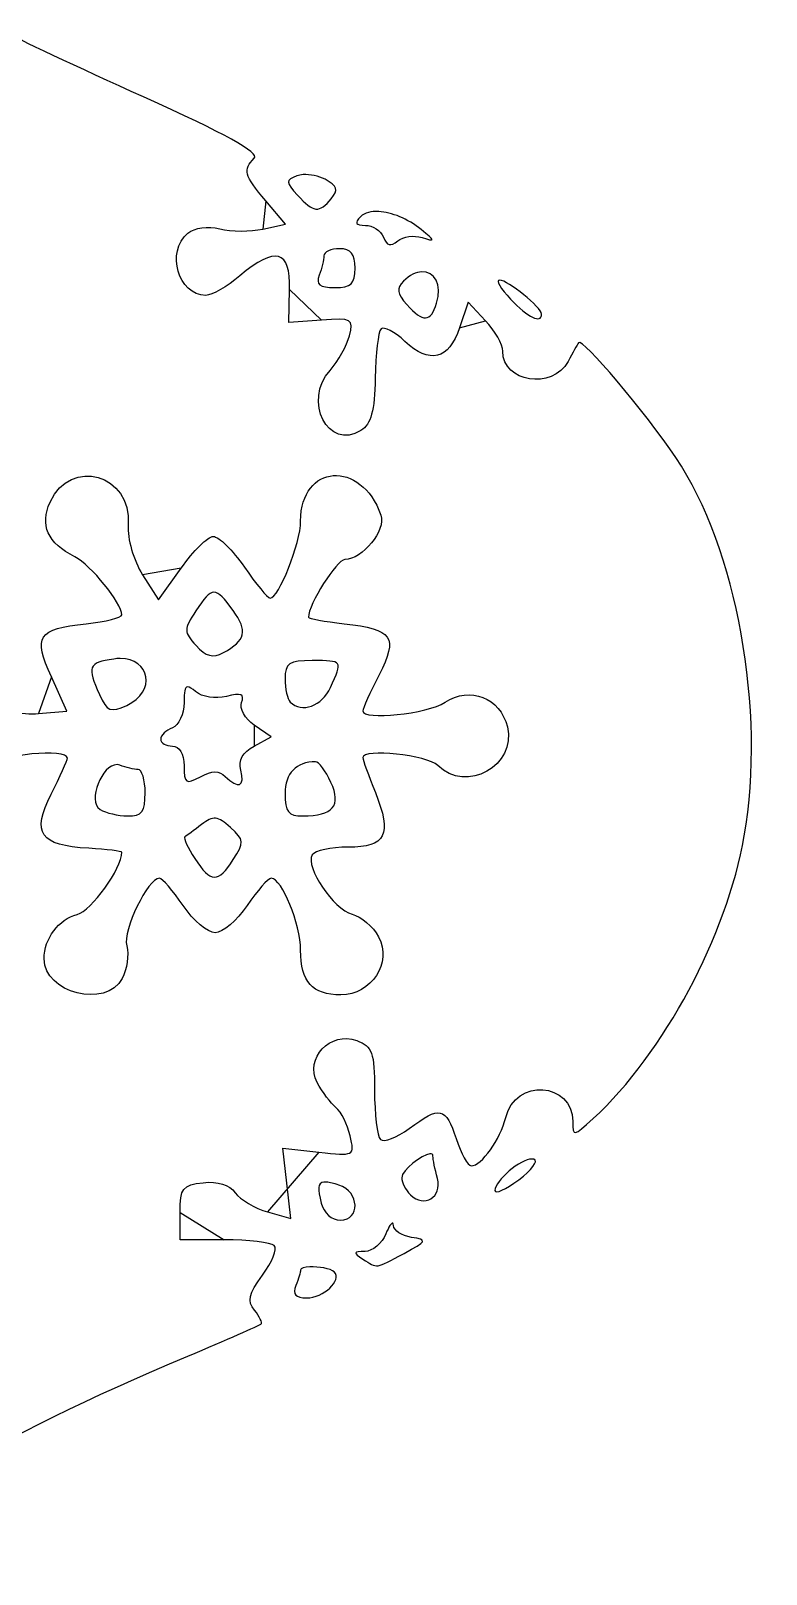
# Model space of a CAD drawing. Extents: x 10 to 298, y 10 to 282.
# Drawn here: x 270.69 to 293.87, y 11.2 to 59.86 of the extents above; entities that cross this region are included whole.
import ezdxf

# ---------------------------------------------------------------- set-up
doc = ezdxf.new("R2010")
doc.units = 0
doc.layers.add('Layer_1', color=7, linetype='CONTINUOUS')

msp = doc.modelspace()

# ---------------------------------------------------------------- linework, layer by layer
at = {"layer": 'Layer_1', "color": 1}
for points in [[(279.272653, 55.325995), (279.272642, 55.325995)], [(278.005944, 53.610617), (278.714254, 53.76606), (278.097446, 54.499727)], [(279.100108, 54.676113), (279.100672, 54.676113)], [(281.659954, 54.163482), (281.659954, 54.163482)], [(280.420823, 52.991046), (280.420823, 52.991046)], [(283.013178, 52.260136), (283.013178, 52.260136)], [(279.850314, 50.737121), (278.827811, 50.661604), (278.848752, 51.703399)], [(285.463347, 52.002174), (285.463347, 52.002174)], [(285.02181, 50.720583), (284.476105, 51.301565), (284.203253, 50.491277)], [(280.226242, 45.835717), (280.226242, 45.8357)], [(274.213035, 42.711429), (274.717397, 41.914372), (275.42516, 42.913723)], [(276.461508, 42.158547), (276.461443, 42.158547)], [(273.501968, 40.068892), (273.501968, 40.068892)], [(279.56313, 40.002745), (279.56313, 40.002745)], [(270.936062, 38.331473), (271.823519, 38.409745), (271.336795, 39.493433)], [(275.633519, 39.171507), (275.633519, 39.171522)], [(277.725931, 37.307297), (278.262814, 37.595031), (277.732546, 37.966551)], [(273.407711, 36.722471), (273.407711, 36.722471)], [(279.666209, 36.81673), (279.666209, 36.81673)], [(276.516013, 35.034101), (276.516013, 35.034101)], [(278.154776, 22.619629), (278.884036, 22.410166), (278.75891, 23.52252), (278.633784, 24.63432), (279.769285, 24.506439)], [(283.272258, 24.451872), (283.272258, 24.451872)], [(286.484201, 24.288149), (286.484201, 24.288149)], [(279.92528, 23.559993), (279.92528, 23.559993)], [(276.786659, 21.744299), (275.397047, 21.744299), (275.397047, 22.60199)], [(282.097062, 22.26133), (282.097068, 22.26133)], [(279.484308, 20.887151), (279.484308, 20.887151)]]:
    msp.add_lwpolyline(points, close=True, dxfattribs=at)
for points in [[(274.241141, 57.777253), (272.18112, 58.702826), (270.194543, 59.63942), (269.826458, 59.858642)], [(277.733641, 55.840833), (277.908052, 56.015263), (276.81969, 56.618677), (274.241141, 57.777253)], [(278.097446, 54.499727), (277.410144, 55.316549), (277.367297, 55.474492), (277.733641, 55.840833)], [(279.080268, 55.287963), (278.718896, 55.149338), (278.720415, 55.095688), (279.100108, 54.676113)], [(279.272642, 55.325995), (279.200525, 55.321113), (279.134708, 55.308836), (279.080268, 55.287963)], [(279.964428, 55.178269), (279.763042, 55.286061), (279.488999, 55.340671), (279.272653, 55.325995)], [(280.161763, 54.566422), (280.394035, 54.846257), (280.354224, 54.969641), (279.964428, 55.178269)], [(279.100672, 54.676113), (279.600087, 54.124287), (279.779197, 54.10546), (280.161763, 54.566422)], [(281.659954, 54.163482), (281.417725, 54.177565), (281.213379, 54.12646), (281.088897, 54.001978)], [(282.993902, 53.594076), (282.572855, 53.936178), (282.06367, 54.139987), (281.659954, 54.163482)], [(275.639025, 53.477211), (275.855978, 53.657277), (276.265118, 53.713936), (276.650504, 53.617221)], [(276.650504, 53.617221), (277.006507, 53.527943), (277.616392, 53.525014), (278.005944, 53.610617)], [(281.088897, 54.001978), (280.884094, 53.797186), (280.92249, 53.725818), (281.237174, 53.725818)], [(281.237174, 53.725818), (281.470526, 53.725818), (281.726013, 53.557701), (281.804923, 53.352093)], [(283.024213, 53.342723), (283.447151, 53.207776), (283.444611, 53.227842), (282.993902, 53.594076)], [(276.207327, 51.519294), (275.339265, 51.519294), (274.939444, 52.896632), (275.639025, 53.477211)], [(278.848752, 51.703399), (278.874209, 52.956816), (278.410089, 53.083635), (277.279441, 52.132247)], [(281.804923, 53.352093), (281.908216, 53.082879), (282.034635, 53.049568), (282.256371, 53.233582)], [(282.256371, 53.233582), (282.425733, 53.374169), (282.771229, 53.423459), (283.024213, 53.342723)], [(279.930792, 52.765602), (279.930792, 52.64185), (279.86379, 52.366407), (279.781965, 52.153202)], [(280.420823, 52.991046), (280.151253, 52.991046), (279.930792, 52.889359), (279.930792, 52.765602)], [(280.910854, 52.378096), (280.910854, 52.827377), (280.780256, 52.991046), (280.420823, 52.991046)], [(277.279441, 52.132247), (276.878985, 51.795288), (276.396783, 51.519294), (276.207327, 51.519294)], [(279.781965, 52.153202), (279.669771, 51.860814), (279.790093, 51.765697), (280.271993, 51.765697)], [(280.271993, 51.765697), (280.79008, 51.765697), (280.910854, 51.881244), (280.910854, 52.378096)], [(283.013178, 52.260136), (282.835124, 52.254379), (282.631698, 52.162541), (282.433861, 51.964686)], [(283.483389, 51.273462), (283.672929, 51.87065), (283.404931, 52.272788), (283.013178, 52.260136)], [(282.433861, 51.964686), (282.209579, 51.740398), (282.234922, 51.572758), (282.545197, 51.229915)], [(285.463347, 52.002174), (285.338746, 52.006661), (285.495718, 51.734999), (285.812258, 51.39804)], [(286.792331, 50.929509), (286.792331, 51.136996), (285.732502, 51.992634), (285.463347, 52.002174)], [(282.545197, 51.229915), (283.062595, 50.658183), (283.291478, 50.668865), (283.483389, 51.273462)], [(285.812258, 51.39804), (286.35658, 50.81863), (286.792331, 50.610084), (286.792331, 50.929509)], [(280.735566, 50.24709), (280.864197, 50.777676), (280.809048, 50.808052), (279.850314, 50.737121)], [(285.566979, 49.757059), (285.566979, 49.967758), (285.321897, 50.401183), (285.02181, 50.720583)], [(280.121512, 49.154029), (280.383581, 49.444103), (280.660111, 49.935886), (280.735566, 50.24709)], [(281.729959, 50.45986), (281.640314, 50.370193), (281.557324, 49.674233), (281.545301, 48.91315)], [(282.482911, 50.068497), (282.15853, 50.373274), (281.819627, 50.549497), (281.729959, 50.45986)], [(284.203253, 50.491277), (283.866618, 49.49085), (283.257216, 49.341097), (282.482911, 50.068497)], [(291.026201, 46.404567), (290.072657, 47.825875), (288.05711, 50.201263), (287.953732, 50.0255)], [(287.625197, 49.436251), (287.125382, 48.529246), (285.566979, 48.772202), (285.566979, 49.757059)], [(287.953732, 50.0255), (287.921644, 49.970933), (287.773731, 49.705819), (287.625197, 49.436251)], [(281.094959, 47.258952), (280.0692, 46.612042), (279.255655, 48.195617), (280.121512, 49.154029)], [(281.545301, 48.91315), (281.529017, 47.878007), (281.415772, 47.461291), (281.094959, 47.258952)], [(271.297106, 45.000624), (271.949294, 46.432035), (273.868634, 45.875725), (273.761589, 44.286252)], [(293.17981, 34.473512), (293.869562, 38.43436), (292.947739, 43.540355), (291.026201, 46.404567)], [(279.195471, 44.404763), (279.195471, 45.307944), (279.671763, 45.794645), (280.226242, 45.835717)], [(280.226242, 45.8357), (280.780724, 45.876772), (281.413131, 45.472206), (281.725548, 44.592158)], [(272.079283, 43.27477), (271.219335, 43.710902), (270.965024, 44.27178), (271.297106, 45.000624)], [(273.761589, 44.286252), (273.731668, 43.842009), (273.925109, 43.166129), (274.213035, 42.711429)], [(278.230844, 41.97225), (278.500705, 41.954188), (279.195471, 43.706034), (279.195471, 44.404763)], [(281.725548, 44.592158), (281.893244, 44.119786), (281.13933, 43.188213), (280.588943, 43.188213)], [(275.42516, 42.913723), (275.814144, 43.463317), (276.27129, 43.915598), (276.441047, 43.91859)], [(276.441047, 43.91859), (276.610803, 43.921468), (277.051725, 43.48688), (277.421109, 42.952862)], [(273.557642, 41.443633), (273.553662, 41.816816), (272.582716, 43.019497), (272.079283, 43.27477)], [(277.421109, 42.952862), (277.790489, 42.418816), (278.154725, 41.97733), (278.230844, 41.97225)], [(280.588943, 43.188213), (280.337362, 43.188213), (279.440761, 41.771759), (279.440761, 41.374164)], [(276.461443, 42.158547), (276.302653, 42.155725), (276.150124, 41.962781), (275.895895, 41.57481)], [(277.063987, 41.585837), (276.785155, 41.968812), (276.620297, 42.160043), (276.461508, 42.158547)], [(272.434815, 41.165269), (273.053085, 41.23495), (273.557642, 41.360067), (273.557642, 41.443633)], [(275.895895, 41.57481), (275.505881, 40.97935), (275.505923, 40.913987), (275.898717, 40.480099)], [(276.761919, 40.256855), (277.469219, 40.635372), (277.537277, 40.935625), (277.063987, 41.585837)], [(279.440761, 41.374164), (279.440761, 41.328896), (279.946419, 41.234933), (280.564689, 41.165252)], [(271.336795, 39.493433), (270.75857, 40.78014), (270.897268, 40.991985), (272.434815, 41.165269)], [(280.564689, 41.165252), (282.115542, 40.990472), (282.278356, 40.751585), (281.666019, 39.551294)], [(275.898717, 40.480099), (276.212788, 40.13305), (276.42682, 40.077503), (276.761919, 40.256855)], [(273.304632, 40.053455), (272.501464, 39.935571), (272.452166, 39.813193), (272.85429, 38.930628)], [(273.501968, 40.068892), (273.439247, 40.06861), (273.373585, 40.063615), (273.304632, 40.053455)], [(273.71198, 38.590528), (274.667289, 39.025799), (274.442806, 40.073123), (273.501968, 40.068892)], [(279.56313, 40.002745), (278.827941, 40.002745), (278.70544, 39.921242), (278.70544, 39.431135)], [(280.136397, 39.156629), (280.525189, 40.009871), (280.530049, 40.002745), (279.56313, 40.002745)], [(278.70544, 39.431135), (278.70544, 39.116598), (278.778736, 38.785645), (278.868601, 38.695813)], [(281.666019, 39.551294), (281.385546, 39.001497), (281.156145, 38.492407), (281.156145, 38.419651)], [(272.85429, 38.930628), (273.095014, 38.402308), (273.203695, 38.358936), (273.71198, 38.590528)], [(275.633519, 39.171522), (275.541746, 39.168699), (275.519416, 39.019443), (275.519416, 38.677082)], [(275.883771, 39.024885), (275.768666, 39.120417), (275.68858, 39.172721), (275.633519, 39.171507)], [(276.857768, 38.875504), (276.511227, 38.788523), (276.091021, 38.852927), (275.883771, 39.024885)], [(277.334568, 38.68313), (277.434997, 38.944835), (277.319751, 38.991413), (276.857768, 38.875504)], [(278.868601, 38.695813), (279.229162, 38.335246), (279.867927, 38.567433), (280.136397, 39.156629)], [(283.747944, 38.689746), (284.533933, 39.204717), (285.482623, 38.83185), (285.711928, 37.918043)], [(269.253753, 38.680943), (269.716896, 38.431487), (270.418958, 38.285809), (270.936062, 38.331473)], [(275.519416, 38.677082), (275.519416, 38.319394), (275.353938, 37.963119), (275.151757, 37.885537)], [(277.732546, 37.966551), (277.440748, 38.170937), (277.261712, 38.49328), (277.334568, 38.68313)], [(281.156145, 38.419651), (281.156145, 38.109996), (283.186011, 38.321502), (283.747944, 38.689746)], [(275.151757, 37.885537), (274.949581, 37.807954), (274.784095, 37.645989), (274.784095, 37.525593)], [(274.784095, 37.525593), (274.784095, 37.405254), (274.949584, 37.306761), (275.151757, 37.306761)], [(285.711928, 37.918043), (286.018111, 36.69825), (284.411787, 35.80176), (283.519203, 36.694344)], [(271.843362, 36.929164), (271.843362, 37.245084), (269.678119, 37.037639), (269.39321, 36.694344)], [(275.151757, 37.306761), (275.38185, 37.306761), (275.519416, 37.074413), (275.519416, 36.685539)], [(277.311417, 36.551029), (277.229567, 36.864098), (277.367478, 37.115442), (277.725931, 37.307297)], [(283.519203, 36.694344), (283.189652, 37.023895), (281.156145, 37.239293), (281.156145, 36.944596)], [(271.332384, 35.795314), (271.61352, 36.346381), (271.843362, 36.856379), (271.843362, 36.929164)], [(273.407711, 36.722471), (272.941886, 36.733477), (272.453997, 35.576789), (272.872479, 35.311359)], [(273.500314, 36.703731), (273.469729, 36.715584), (273.438764, 36.721906), (273.407711, 36.722471)], [(274.069169, 36.57199), (273.945412, 36.57199), (273.689501, 36.631115), (273.500314, 36.703731)], [(274.294064, 35.836668), (274.294064, 36.241036), (274.192927, 36.57199), (274.069169, 36.57199)], [(275.519416, 36.685539), (275.519416, 36.129674), (275.573815, 36.09314), (276.035905, 36.34048)], [(276.035905, 36.34048), (276.409379, 36.540463), (276.626636, 36.542988), (276.820286, 36.349285)], [(276.820286, 36.349285), (277.229562, 35.939978), (277.447722, 36.029849), (277.311417, 36.551029)], [(279.666209, 36.81673), (279.060365, 36.81673), (278.70544, 36.444758), (278.70544, 35.81021)], [(280.149074, 36.165192), (279.985738, 36.523614), (279.768328, 36.81673), (279.666209, 36.81673)], [(281.156145, 36.944596), (281.156145, 36.879939), (281.333552, 36.38375), (281.550262, 35.842166)], [(279.256657, 35.105205), (280.223307, 35.111696), (280.486623, 35.424358), (280.149074, 36.165192)], [(272.517497, 34.084892), (270.971004, 34.173792), (270.702721, 34.561072), (271.332384, 35.795314)], [(273.74285, 35.105205), (274.192958, 35.1021), (274.294064, 35.236523), (274.294064, 35.836668)], [(278.70544, 35.81021), (278.70544, 35.23727), (278.811033, 35.102103), (279.256657, 35.105205)], [(281.550262, 35.842166), (282.083273, 34.510049), (281.88843, 34.121273), (280.688161, 34.121273)], [(272.872479, 35.311359), (273.047872, 35.200107), (273.439585, 35.108027), (273.74285, 35.105205)], [(276.516013, 35.034101), (276.386256, 35.04793), (276.260969, 34.979884), (276.075592, 34.83787)], [(276.075592, 34.83787), (275.83717, 34.655244), (275.59948, 34.478225), (275.547528, 34.444302)], [(276.982341, 34.741959), (276.779846, 34.925206), (276.645771, 35.020301), (276.516013, 35.034101)], [(277.072189, 33.727723), (277.427111, 34.269392), (277.420293, 34.345606), (276.982341, 34.741959)], [(273.559295, 33.958663), (273.559295, 33.995157), (273.090332, 34.051985), (272.517497, 34.084892)], [(275.547528, 34.444302), (275.495574, 34.410379), (275.635971, 34.103626), (275.859517, 33.762448)], [(280.688161, 34.121273), (280.152749, 34.121273), (279.646256, 34.011012), (279.56313, 33.876533)], [(288.415645, 25.561465), (290.658691, 27.633936), (292.631312, 31.323799), (293.17981, 34.473512)], [(272.1559, 32.001849), (272.597332, 32.11265), (273.559295, 33.454024), (273.559295, 33.958663)], [(275.859517, 33.762448), (276.364689, 32.991473), (276.585615, 32.98514), (277.072189, 33.727723)], [(279.56313, 33.876533), (279.329636, 33.498722), (280.230061, 32.15649), (280.815491, 32.009568)], [(274.743305, 33.139007), (274.381691, 33.142676), (273.586056, 31.497072), (273.713634, 31.00911)], [(275.48965, 32.281317), (275.169009, 32.752149), (274.83339, 33.139007), (274.743305, 33.139007)], [(278.269979, 33.139007), (278.172347, 33.139007), (277.830492, 32.752149), (277.509853, 32.281317)], [(279.195471, 30.874064), (279.195471, 31.695528), (278.604221, 33.142394), (278.269979, 33.139007)], [(276.500028, 31.425278), (276.265211, 31.425278), (275.810289, 31.810486), (275.48965, 32.281317)], [(277.509853, 32.281317), (277.189212, 31.810486), (276.734849, 31.425278), (276.500028, 31.425278)], [(271.108591, 30.601212), (271.108591, 31.241066), (271.567063, 31.85405), (272.1559, 32.001849)], [(280.815491, 32.009568), (281.102853, 31.937432), (281.478465, 31.615738), (281.650034, 31.29519)], [(281.650034, 31.29519), (282.086809, 30.479032), (281.429962, 29.465157), (280.464367, 29.465157)], [(273.713634, 31.00911), (273.787545, 30.726493), (273.724161, 30.263372), (273.572523, 29.979993)], [(280.464367, 29.465157), (279.564716, 29.465157), (279.195471, 29.874856), (279.195471, 30.874064)], [(273.572523, 29.979993), (273.062426, 29.026872), (271.108591, 29.519482), (271.108591, 30.601212)], [(279.720229, 26.701377), (279.314408, 27.463265), (280.132821, 28.329526), (280.966525, 28.020436)], [(280.966525, 28.020436), (281.454152, 27.839701), (281.524908, 27.644209), (281.524908, 26.452779)], [(285.660677, 25.600601), (285.954724, 26.838597), (287.772941, 26.726078), (287.772941, 25.469963)], [(280.308925, 25.910385), (280.144928, 26.045174), (279.880131, 26.401206), (279.720229, 26.701377)], [(281.524908, 26.452779), (281.525472, 25.7041), (281.609653, 25.007655), (281.71177, 24.905518)], [(280.755962, 25.021825), (280.674039, 25.37576), (280.472921, 25.775595), (280.308925, 25.910385)], [(282.619619, 25.253888), (283.590323, 25.971576), (283.765893, 25.933256), (284.096883, 24.930323)], [(284.568166, 24.072633), (284.898705, 24.072633), (285.496282, 24.908451), (285.660677, 25.600601)], [(287.772941, 25.469963), (287.772941, 24.986093), (287.79693, 24.989767), (288.415645, 25.561465)], [(279.769285, 24.506439), (280.891968, 24.379891), (280.90322, 24.385753), (280.755962, 25.021825)], [(281.71177, 24.905518), (281.813912, 24.803382), (282.222363, 24.960236), (282.619619, 25.253888)], [(284.096883, 24.930323), (284.252557, 24.458589), (284.464732, 24.072633), (284.568166, 24.072633)], [(283.272258, 24.451872), (283.027261, 24.429576), (282.381508, 23.934592), (282.381508, 23.696707)], [(283.364855, 24.38297), (283.364855, 24.437185), (283.328787, 24.45698), (283.272258, 24.451872)], [(283.507067, 23.679068), (283.43067, 23.963746), (283.367395, 24.280749), (283.364855, 24.38297)], [(286.484201, 24.288149), (286.134951, 24.288149), (285.322236, 23.614631), (285.322236, 23.294309)], [(286.071338, 23.633856), (286.483467, 23.938572), (286.697956, 24.228656), (286.547588, 24.278779)], [(286.547588, 24.278779), (286.528679, 24.284988), (286.507484, 24.288149), (286.484201, 24.288149)], [(275.397047, 22.60199), (275.397047, 23.369888), (275.472886, 23.468124), (276.120242, 23.541812)], [(276.120242, 23.541812), (276.580323, 23.594164), (276.948829, 23.479641), (277.133925, 23.226516)], [(279.92528, 23.559993), (279.730722, 23.536653), (279.730485, 23.343125), (279.846456, 22.899638)], [(280.020641, 23.559993), (279.98468, 23.56338), (279.953074, 23.563323), (279.92528, 23.559993)], [(280.402081, 23.467941), (280.242213, 23.518684), (280.116534, 23.550934), (280.020641, 23.559993)], [(280.449486, 22.359448), (281.090153, 22.359448), (281.051497, 23.261805), (280.402081, 23.467941)], [(282.381508, 23.696707), (282.381508, 23.553874), (282.504783, 23.313243), (282.655998, 23.162029)], [(282.655998, 23.162029), (283.087798, 22.730229), (283.667285, 23.082225), (283.507067, 23.679068)], [(285.322236, 23.294309), (285.322236, 23.176368), (285.659209, 23.329113), (286.071338, 23.633856)], [(277.133925, 23.226516), (277.293928, 23.007709), (277.753487, 22.734747), (278.154776, 22.619629)], [(279.846456, 22.899638), (279.929116, 22.583493), (280.17967, 22.359448), (280.449486, 22.359448)], [(281.883747, 21.93005), (281.761853, 21.626774), (281.465257, 21.377797), (281.225046, 21.374975)], [(282.097068, 22.26133), (282.05774, 22.281086), (281.975187, 22.157464), (281.883747, 21.93005)], [(282.120769, 22.192429), (282.118511, 22.232222), (282.110186, 22.254755), (282.097062, 22.26133)], [(282.687409, 21.817601), (282.384161, 21.864535), (282.129351, 22.03334), (282.120769, 22.192429)], [(278.362585, 21.557437), (278.260443, 21.659545), (277.551058, 21.744299), (276.786659, 21.744299)], [(277.996026, 20.625331), (278.299632, 21.035964), (278.464704, 21.455273), (278.362585, 21.557437)], [(282.454802, 21.310484), (283.183923, 21.70266), (283.200009, 21.738325), (282.687409, 21.817601)], [(281.225046, 21.374975), (280.853433, 21.37187), (280.843372, 21.336223), (281.156145, 21.134095)], [(281.156145, 21.134095), (281.625367, 20.830848), (281.541039, 20.818994), (282.454802, 21.310484)], [(277.741916, 19.519595), (277.501926, 19.80876), (277.551507, 20.024084), (277.996026, 20.625331)], [(279.195471, 20.786279), (279.195471, 20.729919), (279.128471, 20.509467), (279.046644, 20.296248)], [(279.484308, 20.887151), (279.319649, 20.88066), (279.195471, 20.848566), (279.195471, 20.786279)], [(279.384537, 19.908743), (279.91652, 19.908743), (280.513265, 20.469487), (280.255458, 20.727297)], [(280.255458, 20.727297), (280.145549, 20.837195), (279.758738, 20.897904), (279.484308, 20.887151)], [(279.046644, 20.296248), (278.941807, 20.023057), (279.041733, 19.908743), (279.384537, 19.908743)], [(277.94366, 19.081928), (277.996568, 19.125221), (277.905814, 19.322068), (277.741916, 19.519595)], [(275.642338, 18.07541), (276.855397, 18.585612), (277.890752, 19.038663), (277.94366, 19.081928)], [(264.241551, 11.200102), (265.576874, 13.140888), (269.419976, 15.458364), (275.642338, 18.07541)]]:
    msp.add_open_spline(points, degree=3, dxfattribs=at)

doc.saveas('drawing.dxf')
